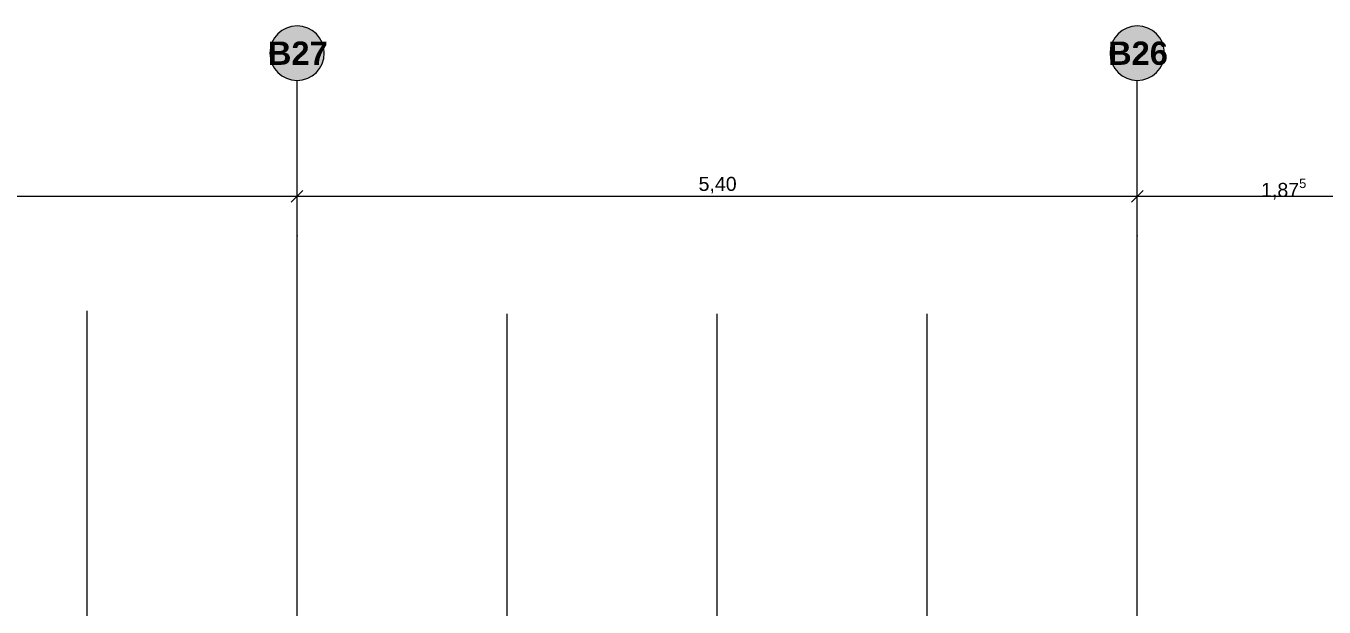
# Model space of a CAD drawing. Header units: metres. Extents: x -22.4 to 53.1, y 133.6 to 157.9.
# Drawn here: x -14.17 to -5.83, y 153.5 to 157.24 of the extents above; entities that cross this region are included whole.
import ezdxf

# ---------------------------------------------------------------- set-up
doc = ezdxf.new("R2010")
doc.units = ezdxf.units.M
doc.header["$MEASUREMENT"] = 0
doc.linetypes.add('Achse', pattern=[0.0023, 0.0015, -0.0008])
doc.linetypes.add('Strichpunktlinie', pattern=[0.006703, 0.003528, -0.001764, 0, -0.001411])
for name, color, linetype in [('00  Raster', 7, 'Continuous'), ('00  Raster Ausbau', 7, 'Continuous'), ('00  Raster_Deckschraffur', 7, 'Continuous'), ('40  Bemaßung 1_50 Achse', 7, 'Continuous'), ('Neubau_40  Bemaßung 1_50 Achse', 7, 'Continuous')]:
    doc.layers.add(name, color=color, linetype=linetype)
doc.styles.add('ERSTELLTER_STIL_1', font='')
doc.styles.add('ERSTELLTER_STIL_3', font='')
doc.styles.get('ERSTELLTER_STIL_1').set_extended_font_data('Arial')
doc.styles.get('ERSTELLTER_STIL_3').set_extended_font_data('Arial', bold=True)

msp = doc.modelspace()

# ---------------------------------------------------------------- hatches: boundary and pattern name
at = {"layer": '00  Raster_Deckschraffur', "linetype": 'Continuous', "lineweight": 0, "true_color": 0xffffff}
for points in [[(-12.4316, 157.2399, 1), (-12.4316, 156.8899, 1)], [(-7.0316, 157.2399, 1), (-7.0316, 156.8899, 1)]]:
    msp.add_hatch(color=7, dxfattribs=at).paths.add_polyline_path(points)

# ---------------------------------------------------------------- linework, layer by layer
at = {"layer": '00  Raster', "color": 5, "linetype": 'Strichpunktlinie', "lineweight": 13, "ltscale": 1000}
for p, q in [((-12.4316, 155.8899), (-12.4316, 156.8899)), ((-12.4316, 133.7291), (-12.4316, 155.8899)), ((-12.4316, 155.8899), (-12.4316, 155.8899))]:
    msp.add_line(p, q, dxfattribs=at)
at = {"layer": '00  Raster', "color": 7, "linetype": 'Strichpunktlinie', "lineweight": 13, "ltscale": 1000}
for p, q in [((-7.0316, 155.8899), (-7.0316, 156.8899)), ((-7.0316, 133.7291), (-7.0316, 155.8899)), ((-7.0316, 155.8899), (-7.0316, 155.8899))]:
    msp.add_line(p, q, dxfattribs=at)
at = {"layer": '00  Raster', "color": 5, "linetype": 'Continuous', "lineweight": 13, "ltscale": 1000, "flags": 128}
msp.add_lwpolyline([(-12.4316, 157.2399, 1), (-12.4316, 156.8899, 1)], format="xyb", close=True, dxfattribs=at)
at = {"layer": '00  Raster', "color": 7, "linetype": 'Continuous', "lineweight": 13, "ltscale": 1000, "flags": 128}
msp.add_lwpolyline([(-7.0316, 157.2399, 1), (-7.0316, 156.8899, 1)], format="xyb", close=True, dxfattribs=at)
at = {"layer": '00  Raster', "color": 5, "linetype": 'Strichpunktlinie', "lineweight": 13, "ltscale": 1000}
msp.add_point((-12.4316, 155.8899), dxfattribs=at)
at = {"layer": '00  Raster', "color": 7, "linetype": 'Strichpunktlinie', "lineweight": 13, "ltscale": 1000}
msp.add_point((-7.0316, 155.8899), dxfattribs=at)
at = {"layer": '00  Raster Ausbau', "color": 9, "linetype": 'Achse', "lineweight": 18, "ltscale": 1000}
for p, q in [((-13.7816, 154.4077), (-13.7816, 155.4077)), ((-12.4316, 154.4077), (-12.4316, 155.4077)), ((-11.0816, 154.3899), (-11.0816, 155.3899)), ((-8.3816, 154.3899), (-8.3816, 155.3899)), ((-13.7816, 150.7907), (-13.7816, 154.4077)), ((-12.4316, 150.7907), (-12.4316, 154.4077)), ((-11.0816, 150.7907), (-11.0816, 154.3899)), ((-8.3816, 153.3899), (-8.3816, 154.3899))]:
    msp.add_line(p, q, dxfattribs=at)
at = {"layer": '00  Raster Ausbau', "color": 251, "linetype": 'Achse', "lineweight": 18, "ltscale": 1000, "true_color": 0x5f5f5f}
for p, q in [((-9.7316, 154.3899), (-9.7316, 155.3899)), ((-7.0316, 154.3899), (-7.0316, 155.3899)), ((-9.7316, 153.3899), (-9.7316, 154.3899)), ((-7.0316, 153.3899), (-7.0316, 154.3899))]:
    msp.add_line(p, q, dxfattribs=at)
at = {"layer": 'Neubau_40  Bemaßung 1_50 Achse', "color": 7, "linetype": 'Continuous', "lineweight": 13, "ltscale": 1000}
for p, q in [((-12.3941, 156.1824), (-12.4691, 156.1074)), ((-12.4316, 156.0746), (-12.4316, 156.2152)), ((-6.9941, 156.1824), (-7.0691, 156.1074)), ((-7.0316, 156.0746), (-7.0316, 156.2152)), ((-19.1816, 156.1449), (-12.4316, 156.1449)), ((-12.4316, 156.1449), (-7.0316, 156.1449)), ((-7.0316, 156.1449), (-5.1566, 156.1449))]:
    msp.add_line(p, q, dxfattribs=at)

# ---------------------------------------------------------------- texts
at = {"layer": '00  Raster', "color": 5, "linetype": 'Continuous', "lineweight": 13, "insert": (-12.6195, 157.1399), "char_height": 0.15, "attachment_point": 1, "style": 'ERSTELLTER_STIL_3'}
msp.add_mtext('\\A1;{\\pql;\\pt0;\\fArial|b1|i0|c0|p38;B27}', dxfattribs=at)
at = {"layer": '00  Raster', "color": 7, "linetype": 'Continuous', "lineweight": 13, "insert": (-7.2195, 157.1399), "char_height": 0.15, "attachment_point": 1, "style": 'ERSTELLTER_STIL_3'}
msp.add_mtext('\\A1;{\\pql;\\pt0;\\fArial|b1|i0|c0|p38;B26}', dxfattribs=at)
at = {"layer": '40  Bemaßung 1_50 Achse', "color": 7, "linetype": 'Continuous', "lineweight": 13, "insert": (-9.8513, 156.1629), "char_height": 0.09, "width": 0.239452, "attachment_point": 7, "style": 'ERSTELLTER_STIL_1'}
msp.add_mtext('\\A1;{\\pql;\\fArial|b0|i0|c0|p38;5,40}', dxfattribs=at)
at = {"layer": '40  Bemaßung 1_50 Achse', "color": 7, "linetype": 'Continuous', "lineweight": 13, "insert": (-6.2363, 156.1146), "char_height": 0.09, "attachment_point": 7, "style": 'ERSTELLTER_STIL_1'}
msp.add_mtext('\\A1;{\\pql;\\fArial|b0|i0|c0|p38;1,87\\fArial|b0|i0|c0|p38;\\A1{\\H.66x;\\S5^  ;}}', dxfattribs=at)

doc.saveas('drawing.dxf')
